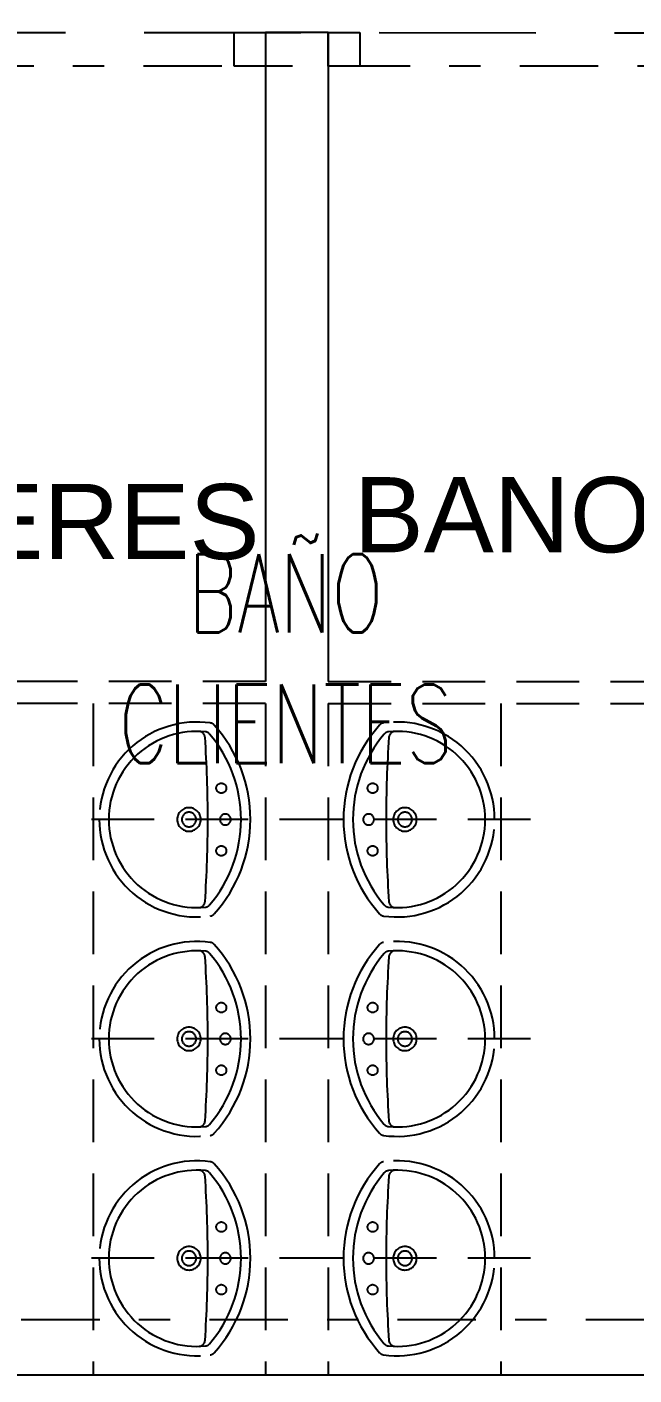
# Model space of a CAD drawing. Header units: millimetres. Extents: x 340 to 1003762, y 22 to 362022.
# Drawn here: x 431.427 to 433.363, y 34.17 to 38.471 of the extents above; entities that cross this region are included whole.
import ezdxf
from ezdxf.xclip import XClip

# ---------------------------------------------------------------- set-up
doc = ezdxf.new("R2010")
doc.units = ezdxf.units.MM
doc.header["$XCLIPFRAME"] = 0
for name, pattern in [('LSBB_P_002 - PLANTA 1° NIVEL SALA DE VENTAS$0$000_ALTILLO PROPUESTA$0$HIDDEN', [0.375, 0.25, -0.125]), ('LSBB_P_002 - PLANTA 1° NIVEL SALA DE VENTAS$0$DASHDOT2', [0.5, 0.25, -0.125, 0, -0.125]), ('LSBB_P_002 - PLANTA 1° NIVEL SALA DE VENTAS$0$DASHED', [0.75, 0.5, -0.25]), ('LSBB_P_002 - PLANTA 1° NIVEL SALA DE VENTAS$0$HIDDEN', [0.375, 0.25, -0.125])]:
    doc.linetypes.add(name, pattern=pattern)
for name, color, linetype in [('LSBB_P_002 - PLANTA 1° NIVEL SALA DE VENTAS$0$A-DEMOLICIONES', 30, 'LSBB_P_002 - PLANTA 1° NIVEL SALA DE VENTAS$0$DASHED'), ('LSBB_P_002 - PLANTA 1° NIVEL SALA DE VENTAS$0$A-Textos', 2, 'Continuous'), ('LSBB_P_002 - PLANTA 1° NIVEL SALA DE VENTAS$0$CENEFA', 6, 'LSBB_P_002 - PLANTA 1° NIVEL SALA DE VENTAS$0$HIDDEN'), ('LSBB_P_002 - PLANTA 1° NIVEL SALA DE VENTAS$0$EJES', 8, 'LSBB_P_002 - PLANTA 1° NIVEL SALA DE VENTAS$0$DASHDOT2'), ('LSBB_P_002 - PLANTA 1° NIVEL SALA DE VENTAS$0$MUROS', 5, 'Continuous'), ('XREF', 7, 'Continuous')]:
    doc.layers.add(name, color=color, linetype=linetype)
doc.styles.add('LSBB_P_002 - PLANTA 1° NIVEL SALA DE VENTAS$0$ROMANS', font='romans')
doc.styles.add('LSBB_P_002 - PLANTA 1° NIVEL SALA DE VENTAS$0$SANSSERIF', font='sas_____.pfb')

# ---------------------------------------------------------------- blocks, each defined once
blk = doc.blocks.new('LSBB_P_002 - PLANTA 1° NIVEL SALA DE VENTAS$0$DEMOL')
at = {"layer": 'LSBB_P_002 - PLANTA 1° NIVEL SALA DE VENTAS$0$A-DEMOLICIONES', "linetype": 'LSBB_P_002 - PLANTA 1° NIVEL SALA DE VENTAS$0$000_ALTILLO PROPUESTA$0$HIDDEN', "ltscale": 0.8}
for p, q in [((1047.377, 253.1657), (1047.377, 253.2727)), ((1047.377, 253.2727), (1047.477, 253.2727)), ((1047.477, 253.2727), (1047.477, 253.1657)), ((1047.677, 253.2726), (1047.477, 253.2726)), ((1047.477, 253.2726), (1047.477, 251.2027)), ((1047.677, 253.1656), (1047.677, 253.2726)), ((1047.677, 253.2726), (1047.777, 253.2726)), ((1047.677, 253.2726), (1047.677, 251.2027)), ((1047.777, 253.2726), (1047.777, 253.1656)), ((1047.477, 253.1657), (1047.377, 253.1657)), ((1047.777, 253.1656), (1047.677, 253.1656)), ((1047.477, 253.0728), (1047.477, 251.2027)), ((1047.677, 253.0728), (1047.677, 251.2027)), ((1047.477, 251.2027), (1046.0921, 251.2027)), ((1047.477, 251.2027), (1046.0921, 251.2027)), ((1047.677, 251.2027), (1049.0619, 251.2027)), ((1047.677, 251.2027), (1049.0619, 251.2027)), ((1047.477, 251.1326), (1046.0921, 251.1327)), ((1047.477, 251.1326), (1046.0921, 251.1327)), ((1046.927, 251.1327), (1046.927, 248.9917)), ((1046.927, 251.1327), (1046.927, 248.9917)), ((1047.477, 251.1326), (1047.477, 248.9917)), ((1047.477, 251.1326), (1047.477, 248.9917)), ((1047.677, 251.1326), (1049.0619, 251.1327)), ((1047.677, 251.1326), (1049.0619, 251.1327)), ((1047.677, 251.1326), (1047.677, 248.9917)), ((1047.677, 251.1326), (1047.677, 248.9917)), ((1048.227, 251.1327), (1048.227, 248.9917)), ((1048.227, 251.1327), (1048.227, 248.9917)), ((1048.3218, 250.7622), (1046.8322, 250.7622)), ((1048.3218, 250.7622), (1046.8322, 250.7622)), ((1048.3218, 250.0622), (1046.8322, 250.0622)), ((1048.3218, 249.3622), (1046.8322, 249.3622)), ((1047.477, 249.0157), (1047.477, 248.9917)), ((1047.477, 249.0157), (1047.477, 248.9917)), ((1047.677, 249.0157), (1047.677, 248.9898)), ((1047.677, 249.0157), (1047.677, 248.9898))]:
    blk.add_line(p, q, dxfattribs=at)
at = {"layer": 'LSBB_P_002 - PLANTA 1° NIVEL SALA DE VENTAS$0$A-DEMOLICIONES'}
for points in [[(1046.9467, 250.7622, 0.455348), (1047.3006, 250.4542, 0.177052), (1047.3133, 250.461, 0.184936), (1047.4287, 250.7622, 0.184936), (1047.3133, 251.0635, 0.177052), (1047.3006, 251.0702, 0.455348)], [(1048.2073, 250.7622, -0.455348), (1047.8534, 250.4542, -0.177052), (1047.8406, 250.461, -0.184936), (1047.7253, 250.7622, -0.184936), (1047.8406, 251.0635, -0.177052), (1047.8534, 251.0702, -0.455348)], [(1046.9467, 250.0622, 0.455348), (1047.3006, 249.7542, 0.177052), (1047.3133, 249.761, 0.184936), (1047.4287, 250.0622, 0.184936), (1047.3133, 250.3635, 0.177052), (1047.3006, 250.3702, 0.455348)], [(1048.2073, 250.0622, -0.455348), (1047.8534, 249.7542, -0.177052), (1047.8406, 249.761, -0.184936), (1047.7253, 250.0622, -0.184936), (1047.8406, 250.3635, -0.177052), (1047.8534, 250.3702, -0.455348)], [(1046.9467, 249.3622, 0.455348), (1047.3006, 249.0542, 0.177052), (1047.3133, 249.061, 0.184936), (1047.4287, 249.3622, 0.184936), (1047.3133, 249.6635, 0.177052), (1047.3006, 249.6702, 0.455348)], [(1048.2073, 249.3622, -0.455348), (1047.8534, 249.0542, -0.177052), (1047.8406, 249.061, -0.184936), (1047.7253, 249.3622, -0.184936), (1047.8406, 249.6635, -0.177052), (1047.8534, 249.6702, -0.455348)]]:
    blk.add_lwpolyline(points, format="xyb", close=True, dxfattribs=at)
for centre in [(1047.3357, 250.8622), (1047.8183, 250.8622), (1047.3357, 250.6622), (1047.8183, 250.6622), (1047.3357, 250.1622), (1047.8183, 250.1622), (1047.3357, 249.9622), (1047.8183, 249.9622), (1047.3357, 249.4622), (1047.8183, 249.4622), (1047.3357, 249.2622), (1047.8183, 249.2622)]:
    blk.add_circle(centre, 0.016, dxfattribs=at)
for centre, radius, start, end in [((1047.2577, 250.7622), 0.281, 84.3932, 180), ((1047.2639, 251.0231), 0.02, 3.861, 88.6377), ((1043.3977, 250.7622), 3.895, 0, 3.861), ((1047.2832, 251.022), 0.02, 40.3728, 84.3932), ((1046.9777, 250.7622), 0.421, 0, 40.3728), ((1048.1763, 250.7622), 0.421, 139.6272, 180), ((1047.8708, 251.022), 0.02, 95.6068, 139.6272), ((1051.7563, 250.7622), 3.895, 176.139, 180), ((1047.8963, 250.7622), 0.281, 0, 95.6068), ((1047.8901, 251.0231), 0.02, 91.3623, 176.139), ((1047.2327, 250.7622), 0.0375, 0, 180), ((1047.9213, 250.7622), 0.0375, 0, 180), ((1047.2577, 250.7622), 0.281, 180, 275.6068), ((1047.2327, 250.7622), 0.0375, 180, 0), ((1047.2327, 250.7622), 0.023, 0, 180), ((1047.2327, 250.7622), 0.023, 180, 0), ((1043.3977, 250.7622), 3.895, 356.139, 0), ((1046.9777, 250.7622), 0.421, 319.6272, 0), ((1047.3487, 250.7622), 0.0175, 0, 180), ((1047.3487, 250.7622), 0.0175, 180, 0), ((1048.1763, 250.7622), 0.421, 180, 220.3728), ((1047.8053, 250.7622), 0.0175, 0, 180), ((1047.8053, 250.7622), 0.0175, 180, 0), ((1051.7563, 250.7622), 3.895, 180, 183.861), ((1047.8963, 250.7622), 0.281, 264.3932, 0), ((1047.9213, 250.7622), 0.0375, 180, 0), ((1047.9213, 250.7622), 0.023, 0, 180), ((1047.9213, 250.7622), 0.023, 180, 0), ((1047.2639, 250.5013), 0.02, 271.3623, 356.139), ((1047.2832, 250.5025), 0.02, 275.6068, 319.6272), ((1047.8708, 250.5025), 0.02, 220.3728, 264.3932), ((1047.8901, 250.5013), 0.02, 183.861, 268.6377), ((1047.2577, 250.0622), 0.281, 84.3932, 180), ((1047.2639, 250.3231), 0.02, 3.861, 88.6377), ((1043.3977, 250.0622), 3.895, 0, 3.861), ((1047.2832, 250.322), 0.02, 40.3728, 84.3932), ((1046.9777, 250.0622), 0.421, 0, 40.3728), ((1048.1763, 250.0622), 0.421, 139.6272, 180), ((1047.8708, 250.322), 0.02, 95.6068, 139.6272), ((1051.7563, 250.0622), 3.895, 176.139, 180), ((1047.8963, 250.0622), 0.281, 0, 95.6068), ((1047.8901, 250.3231), 0.02, 91.3623, 176.139), ((1047.2577, 250.0622), 0.281, 180, 275.6068), ((1047.2327, 250.0622), 0.0375, 0, 180), ((1047.2327, 250.0622), 0.0375, 180, 0), ((1047.2327, 250.0622), 0.023, 0, 180), ((1047.2327, 250.0622), 0.023, 180, 0), ((1043.3977, 250.0622), 3.895, 356.139, 0), ((1046.9777, 250.0622), 0.421, 319.6272, 0), ((1047.3487, 250.0622), 0.0175, 0, 180), ((1047.3487, 250.0622), 0.0175, 180, 0), ((1048.1763, 250.0622), 0.421, 180, 220.3728), ((1047.8053, 250.0622), 0.0175, 0, 180), ((1047.8053, 250.0622), 0.0175, 180, 0), ((1051.7563, 250.0622), 3.895, 180, 183.861), ((1047.8963, 250.0622), 0.281, 264.3932, 0), ((1047.9213, 250.0622), 0.0375, 0, 180), ((1047.9213, 250.0622), 0.0375, 180, 0), ((1047.9213, 250.0622), 0.023, 0, 180), ((1047.9213, 250.0622), 0.023, 180, 0), ((1047.2639, 249.8013), 0.02, 271.3623, 356.139), ((1047.2832, 249.8025), 0.02, 275.6068, 319.6272), ((1047.8708, 249.8025), 0.02, 220.3728, 264.3932), ((1047.8901, 249.8013), 0.02, 183.861, 268.6377), ((1047.2577, 249.3622), 0.281, 84.3932, 180), ((1047.2639, 249.6231), 0.02, 3.861, 88.6377), ((1047.2832, 249.622), 0.02, 40.3728, 84.3932), ((1046.9777, 249.3622), 0.421, 0, 40.3728), ((1048.1763, 249.3622), 0.421, 139.6272, 180), ((1047.8708, 249.622), 0.02, 95.6068, 139.6272), ((1047.8963, 249.3622), 0.281, 0, 95.6068), ((1047.8901, 249.6231), 0.02, 91.3623, 176.139), ((1043.3977, 249.3622), 3.895, 0, 3.861), ((1051.7563, 249.3622), 3.895, 176.139, 180), ((1047.2327, 249.3622), 0.0375, 0, 180), ((1047.2327, 249.3622), 0.023, 0, 180), ((1047.3487, 249.3622), 0.0175, 0, 180), ((1047.8053, 249.3622), 0.0175, 0, 180), ((1047.9213, 249.3622), 0.0375, 0, 180), ((1047.9213, 249.3622), 0.023, 0, 180), ((1047.2577, 249.3622), 0.281, 180, 275.6068), ((1047.2327, 249.3622), 0.0375, 180, 0), ((1047.2327, 249.3622), 0.023, 180, 0), ((1043.3977, 249.3622), 3.895, 356.139, 0), ((1046.9777, 249.3622), 0.421, 319.6272, 0), ((1047.3487, 249.3622), 0.0175, 180, 0), ((1048.1763, 249.3622), 0.421, 180, 220.3728), ((1047.8053, 249.3622), 0.0175, 180, 0), ((1051.7563, 249.3622), 3.895, 180, 183.861), ((1047.8963, 249.3622), 0.281, 264.3932, 0), ((1047.9213, 249.3622), 0.0375, 180, 0), ((1047.9213, 249.3622), 0.023, 180, 0), ((1047.2639, 249.1013), 0.02, 271.3623, 356.139), ((1047.2832, 249.1025), 0.02, 275.6068, 319.6272), ((1047.8708, 249.1025), 0.02, 220.3728, 264.3932), ((1047.8901, 249.1013), 0.02, 183.861, 268.6377)]:
    blk.add_arc(centre, radius, start, end, dxfattribs=at)
at = {"layer": 'LSBB_P_002 - PLANTA 1° NIVEL SALA DE VENTAS$0$A-DEMOLICIONES', "linetype": 'LSBB_P_002 - PLANTA 1° NIVEL SALA DE VENTAS$0$000_ALTILLO PROPUESTA$0$HIDDEN', "ltscale": 0.8, "style": 'LSBB_P_002 - PLANTA 1° NIVEL SALA DE VENTAS$0$SANSSERIF'}
for s, p in [('BANO MUJERES', (1044.8128, 251.5928)), ('BANO HOMBRES', (1047.7577, 251.6146))]:
    blk.add_text(s, height=0.24, rotation=0, dxfattribs=at).set_placement(p)
blk = doc.blocks.new('LSBB_P_002 - PLANTA 1° NIVEL SALA DE VENTAS', base_point=(223.5696, 14.2202))
at = {"layer": 'LSBB_P_002 - PLANTA 1° NIVEL SALA DE VENTAS$0$CENEFA', "color": 7, "ltscale": 2}
blk.add_lwpolyline([(855.289, 253.3956), (795.6145, 253.3956), (795.6145, 257.7156), (795.2145, 257.7156), (795.2145, 252.9956), (827.3395, 252.9956), (827.3395, 253.2156), (835.5395, 253.2156), (835.5395, 253.3956), (843.3395, 253.3956), (843.3392, 253.2726), (851.8144, 253.2725), (851.8049, 253.3156), (855.4424, 253.3156), (855.4519, 253.3226), (855.6019, 253.3226)], dxfattribs=at)
at = {"layer": 'LSBB_P_002 - PLANTA 1° NIVEL SALA DE VENTAS$0$EJES'}
for p, q in [((879.7376, 253.1656), (769.0572, 253.1656)), ((878.7478, 249.1656), (769.0572, 249.1656))]:
    blk.add_line(p, q, dxfattribs=at)
at = {"layer": 'LSBB_P_002 - PLANTA 1° NIVEL SALA DE VENTAS$0$MUROS'}
blk.add_line((835.0395, 248.9906), (851.6145, 248.9906), dxfattribs=at)
at = {"layer": 'LSBB_P_002 - PLANTA 1° NIVEL SALA DE VENTAS$0$A-DEMOLICIONES'}
blk.add_blockref('LSBB_P_002 - PLANTA 1° NIVEL SALA DE VENTAS$0$DEMOL', (-200, 0), dxfattribs=at)
at = {"layer": 'LSBB_P_002 - PLANTA 1° NIVEL SALA DE VENTAS$0$A-Textos', "color": 2, "insert": (847.5412, 250.9424), "char_height": 0.25, "width": 3.652653, "attachment_point": 8, "style": 'LSBB_P_002 - PLANTA 1° NIVEL SALA DE VENTAS$0$ROMANS'}
blk.add_mtext('{\\W0.7;BAÑO\\PCLIENTES}', dxfattribs=at)

msp = doc.modelspace()

# ---------------------------------------------------------------- block references
at = {"layer": 'XREF'}
ref = msp.add_blockref('LSBB_P_002 - PLANTA 1° NIVEL SALA DE VENTAS', (-191.719, -200.5998), dxfattribs=at)
XClip(ref).set_block_clipping_path([(755.454857474, 236.6800249606), (887.3150098981, 333.6713636781)])

doc.saveas('drawing.dxf')
